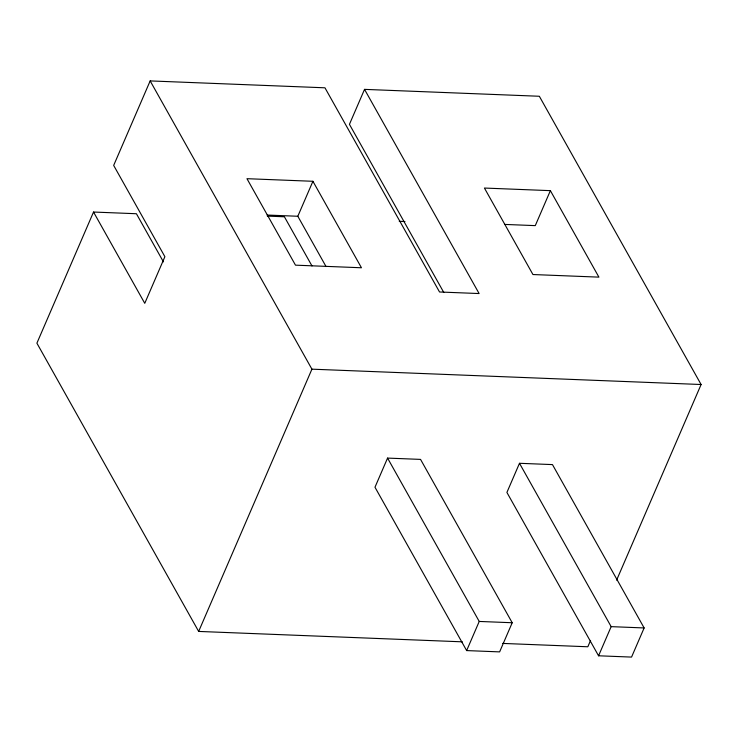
<?xml version="1.0" encoding="UTF-8"?>
<svg xmlns="http://www.w3.org/2000/svg" width="738" height="738" viewBox="0 0 738 738"><rect width="100%" height="100%" fill="white"/><g stroke="black" fill="none" stroke-linecap="round" stroke-linejoin="round"><path stroke-width="1.11" d="M163.43 261.879L136.41 213.734L93.532 212.037L36.9 343.17L198.66 631.424L462.329 641.829M616.608 580.151L701.1 384.516L539.34 96.263L364.535 89.372L479.119 293.549L439.544 291.99L324.96 87.804L150.165 80.912L113.67 165.413L164.888 256.695L144.759 303.318L93.532 212.037M326.03 266.538L297.82 216.262L312.921 181.29L246.962 178.688L295.486 265.163L361.454 267.765L312.921 181.29M364.535 89.372L349.434 124.335L443.796 292.488M198.66 631.424L311.925 369.166L150.165 80.912M387.561 458.095L374.978 487.237L466.647 650.584L499.626 651.885L512.209 622.743L420.549 459.396L387.561 458.095L479.23 621.442L466.647 650.584M550.382 190.653L598.915 277.137L532.947 274.536L484.423 188.052L550.382 190.653L535.281 225.625L504.58 224.417M519.487 463.298L506.905 492.44L598.564 655.787L631.553 657.088L644.136 627.946L552.467 464.599L519.487 463.298L611.156 626.645L598.564 655.787M590.575 640.427L587.835 646.774L502.633 643.416M267.11 215.044L297.82 216.262M267.341 216.105L284.398 216.778L311.989 265.948M399.258 221.317L404.95 221.538M311.925 369.166L701.1 384.516M479.23 621.442L512.209 622.743M611.156 626.645L644.136 627.946"/></g></svg>
